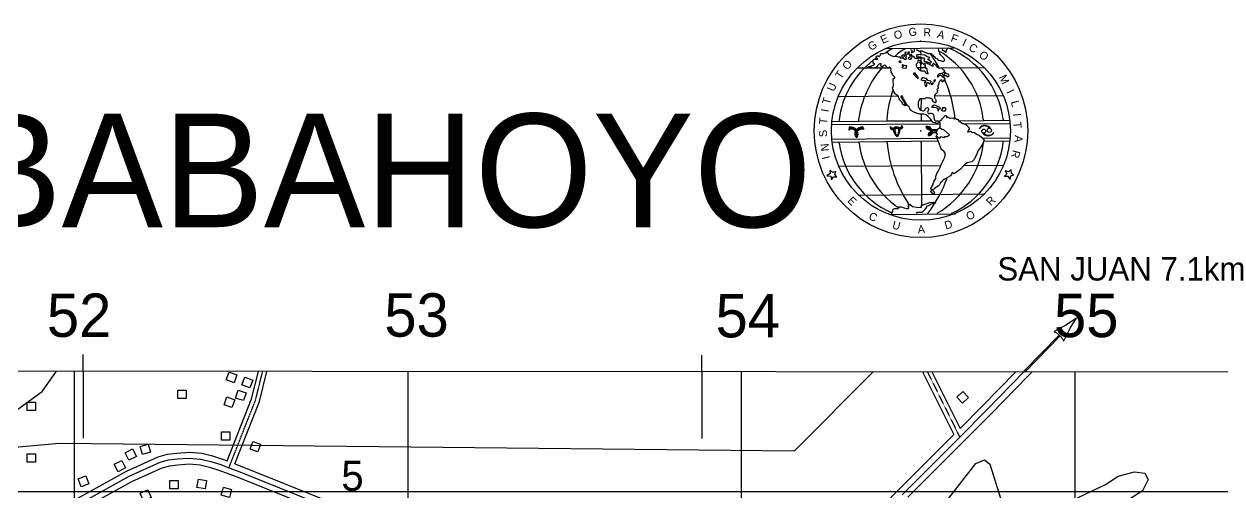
# Model space of a CAD drawing. Extents: x 638173 to 667318, y 9795622 to 9816401.
# Drawn here: x 651849 to 655440, y 9814999 to 9816401 of the extents above; entities that cross this region are included whole.
import ezdxf
from ezdxf.enums import TextEntityAlignment as Align

# ---------------------------------------------------------------- set-up
doc = ezdxf.new("R2010")
doc.units = 0
doc.header["$MEASUREMENT"] = 0
doc.linetypes.add('HIDDEN', pattern=[0.375, 0.25, -0.125])
for name, color, linetype in [('CAMINO1', 7, 'CONTINUOUS'), ('CAMINO4', 7, 'CONTINUOUS'), ('CUADRICULAUTM', 7, 'CONTINUOUS'), ('EDIFICACION', 7, 'CONTINUOUS'), ('INFORMACIONMARGI', 7, 'CONTINUOUS'), ('LINEAENERGIAELEC', 7, 'CONTINUOUS'), ('PANTANOINUNDACIO', 7, 'CONTINUOUS'), ('PARALELACAMINO', 7, 'CONTINUOUS'), ('PROYECCION', 7, 'CONTINUOUS'), ('PUNTOALTURA', 7, 'CONTINUOUS'), ('RIOINTERMITENTE', 7, 'CONTINUOUS'), ('VALORCUADRICULAR', 7, 'CONTINUOUS')]:
    doc.layers.add(name, color=color, linetype=linetype)
doc.styles.add('cotas', font='SWITZN.TTF')
doc.styles.add('poblados', font='SWZCONDN.TTF')
doc.styles.add('txt', font='TXT', dxfattribs={"height": 0.2})

# ---------------------------------------------------------------- blocks, each defined once
blk = doc.blocks.new('DESVIA')
at = {"layer": 'INFORMACIONMARGI', "color": 7, "linetype": 'Continuous'}
blk.add_lwpolyline([(202.16, 3.49), (185.9, 7.39), (147.68, 19.11), (146.85, 19.12), (146.96, 18.1), (149.36, 11.75), (149.85, 9.42), (150.15, 6.9), (150.53, 1.31), (-0.62, 1.3), (-0.61, -2.71), (150.58, -2.7), (150.4, -6.92), (149.98, -11.09), (149.1, -14.21), (146.85, -20.1), (146.86, -20.87), (147.8, -20.89), (188.55, -8.04), (203.45, -4.27), (223.03, -0.96), (223.77, -0.5), (223.03, 0.07), (202.16, 3.49)], close=True, dxfattribs=at)
blk = doc.blocks.new('CASA')
at = {"layer": 'EDIFICACION', "color": 4, "linetype": 'Continuous'}
blk.add_lwpolyline([(-12.57, -13.81), (-12.57, 11.18), (12.43, 11.18), (12.43, -13.82), (-12.57, -13.81)], close=True, dxfattribs=at)
blk = doc.blocks.new('LOGOT')
at = {"layer": 'INFORMACIONMARGI', "color": 7, "linetype": 'Continuous'}
for p, q in [((-51.8, 123.3), (49.1, 124.1)), ((-29, 112.5), (-28.3, 113.1)), ((-23.6, 117.6), (-22.9, 118.3)), ((-19.4, 117.9), (-18, 118.2)), ((-15.1, 114.1), (-14.6, 112.8)), ((-6.1, 113.8), (-6.1, 114)), ((-6.1, 114), (-6, 114)), ((-6.1, 113.7), (-6.1, 113.8)), ((-6.1, 112.8), (-6.1, 113.7)), ((-0.5, 119.1), (-0.4, 113.6)), ((-0.3, 109.5), (-0.2, 103.3)), ((-95.3, 94.4), (-45.8, 94.4)), ((-33.3, 103.2), (-32.2, 102.7)), ((-5.5, 94.6), (6.7, 94.7)), ((-0.5, 100.7), (-0.5, 90.6)), ((1.6, 100.6), (1.3, 100)), ((30.8, 94.5), (94.3, 94.8)), ((-10.4, 84.2), (-10.2, 83.9)), ((14.6, 74.3), (14.8, 73.4)), ((19.9, 75.5), (20.4, 76.1)), ((36.2, 86.6), (36.6, 87.5)), ((15.5, 69.9), (16.2, 69.2)), ((-123.8, 51.4), (-34.8, 52.2)), ((0.1, 47.9), (-0.2, 31.1)), ((16.3, 36), (16.2, 35.7)), ((16.4, 36.3), (16.3, 36)), ((16.8, 36.6), (16.4, 36.3)), ((20.8, 52.6), (123.5, 52.8)), ((0.1, 24.4), (0.1, 25)), ((0.1, 24.4), (0.1, 16.8)), ((16.2, 35.7), (16.2, 35.4)), ((16.2, 35.4), (16.4, 35.3)), ((16.4, 35.3), (16.6, 35.2)), ((16.6, 35.2), (16.9, 35.3)), ((25.3, 30.4), (25.7, 29.5)), ((32.2, 34), (32.2, 34)), ((51.3, 18.5), (51.3, 18)), ((-133.9, 9.2), (28.1, 10.5)), ((-133.5, 14.1), (-51.4, 14.7)), ((-122.7, 16.4), (-123.1, 14.2)), ((-93.7, 16.4), (-93.9, 14.4)), ((-51.4, 14.7), (15.7, 14.8)), ((-51.1, 16.6), (-51.2, 14.7)), ((0.1, 16.8), (0.1, 14.8)), ((25, 1.7), (16.1, 1.6)), ((24.2, 0.3), (16.7, 0.3)), ((16.7, 0.3), (16.9, -1.6)), ((28.4, 4.5), (28, 4.9)), ((28.4, 4.5), (28.4, 4.5)), ((28.4, 4.5), (28.4, 4.5)), ((56.6, 15), (132.9, 16)), ((66.1, 10.3), (133.8, 10.8)), ((93.4, 17.3), (93.6, 15.5)), ((123.2, 17.6), (123.5, 15.8)), ((-133.9, -12.3), (22.7, -10.9)), ((-133.1, -16.8), (24.9, -15.1)), ((-122.5, -18.6), (-122.8, -16.7)), ((-92.6, -18.4), (-92.8, -16.4)), ((-50.9, -17.7), (-51, -15.9)), ((0.3, -17.4), (0.3, -15.3)), ((0.3, -17.4), (1, -111.3)), ((16.9, -1.6), (23.6, -1.4)), ((23.6, -8.7), (23.3, -8.8)), ((92.5, -11), (133.9, -10.6)), ((94, -16.8), (94.2, -15.3)), ((94.1, -15.3), (133.6, -15.2)), ((123.4, -17.2), (123.8, -15.1)), ((-123.9, -52.8), (29.8, -51.9)), ((65.4, -51.7), (124.2, -51.8)), ((125.6, -68.1), (125.7, -68.1)), ((15.4, -88), (15.3, -89)), ((-94, -96.2), (95.8, -94.6)), ((14.9, -91.2), (15, -90.6)), ((-48, -125.2), (51.7, -124.3))]:
    blk.add_line(p, q, dxfattribs=at)
for points in [[(-29, 112.5), (-28.4, 110.4), (-25.6, 111), (-24.4, 112.2), (-26.1, 113.8), (-27.6, 112.9), (-28.3, 113.1)], [(-23.6, 117.6), (-24.1, 115.4), (-22.7, 115.4), (-22.3, 117.6), (-22.9, 118.3)], [(-19.4, 117.9), (-19.8, 116.4), (-17.7, 116.4), (-17.3, 117.9), (-18, 118.2)], [(-15.6, 121.8), (-13.5, 120.6), (-14.1, 117), (-9.8, 119.3), (-9.9, 122.2)], [(-14.6, 112.8), (-13.8, 112.5), (-13.6, 113.9), (-15.1, 114.1)], [(-6.1, 112.8), (-6.8, 112.1), (-6.5, 110.7), (-0.6, 110.6), (1.5, 109.2), (3.7, 109.2), (5.5, 107.2), (4.2, 104.3), (7.9, 103.6), (14.4, 101.5), (15.6, 102.7), (13.2, 104.9), (9.9, 107.5), (12.1, 107.4), (12.7, 109.6), (10, 110.6), (9.3, 110.9), (5.6, 113.1), (-0.9, 113.8), (-2.4, 114.5), (-3.8, 113.8), (-6, 114)], [(-6.6, 121.6), (-1.5, 118.8), (0.5, 120.2), (3.4, 118.7), (9.9, 116.3), (11.5, 115.1), (12.2, 116.5), (12.9, 116.5), (15.9, 115.8), (15.5, 114.3), (16.2, 113.6), (18.4, 113.8), (18.2, 111.6), (19.6, 111.1), (21.6, 108.8), (24.4, 108), (25.7, 105.9), (28.6, 105.5), (29.4, 105.1), (33, 103.6), (36, 105.8), (34.5, 108.7), (27.6, 115.3), (28.6, 116.7), (27.2, 118.8), (26.3, 121), (26.8, 123.2)], [(32, 123.7), (32, 120.8), (33.4, 120.8), (37.3, 117.6), (38.2, 118.5), (38, 119.8), (39.2, 121.8), (39.2, 123.2)], [(-32.2, 102.7), (-30.1, 102.4), (-29.7, 103.8), (-31.9, 104.9), (-33.3, 103.2)], [(-28.6, 98.9), (-26.4, 96.4), (-28.6, 95.2), (-27.5, 94.2), (-23.9, 93.9), (-21.8, 94.4), (-21.3, 97.3), (-23.5, 97.3), (-27.1, 98.9), (-27.8, 99), (-27.8, 98.3)], [(1.3, 100), (0.1, 101), (-1.4, 101.1), (-1.6, 102.6), (0.5, 103.4), (1.6, 100.6)], [(-10.2, 83.9), (-6, 80), (-4.9, 77.9), (-4, 78.8), (-4.2, 80.2), (-8.8, 86.5), (-11, 86.3), (-11.1, 84.8), (-10.4, 84.2)], [(14.6, 74.3), (10.3, 75.5), (8.1, 78.1), (5.2, 79), (2.2, 79.8), (-0.2, 76.4), (3.5, 75.5), (6.4, 75.5), (7.4, 74.1), (5.3, 71.7), (6.4, 68), (6.9, 66.6), (7.7, 66.4), (8.8, 67.6), (8.9, 71.9), (9.3, 72.5), (11.5, 71.9), (12.3, 71.2), (13.7, 70.5), (14.8, 73.4)], [(16.2, 69.2), (18.8, 71.5), (18.1, 72), (15.5, 69.9)], [(19.9, 75.5), (19.3, 74), (20.1, 73.5), (21.7, 75.6), (21, 76.8), (20.4, 76.1)], [(36.2, 86.6), (34.6, 84.4), (35.1, 83), (38, 82.9), (39.5, 80.8), (41, 81.1), (42.5, 82.2), (41.1, 85), (38.2, 85.4), (36.6, 87.5)], [(16.9, 35.3), (20.5, 35.5), (24, 34.2), (25, 32.9), (26.4, 32.8), (28.6, 33), (29.1, 34.5), (21.8, 37.8), (19.6, 38.3), (16.8, 36.6)], [(25.7, 29.5), (26.9, 30.2), (25.8, 31), (25.3, 30.4)], [(32.2, 34), (32.6, 32.8), (31, 31.2), (32.8, 29.7), (35.6, 29.6), (36.7, 30.7), (37.9, 32.9), (35.9, 34.3), (32.2, 34.4), (32.2, 34)], [(44.4, 18.8), (48.4, 19.2), (50.6, 17.7), (52.1, 18.2), (53.5, 17.3), (55, 17.6), (57, 14.8), (62.1, 11.1), (63.6, 11), (68, 8.9), (72, 4.8), (72.5, 2.6), (70, -1.6), (71.4, -1.8), (74.4, -0.8), (76.6, -2), (77.3, -2.1), (80.2, -2.4), (84.2, -5.5), (87.2, -6.5), (94, -12.3), (94.2, -15.1)], [(42.9, -6.2), (34.5, 1.6), (31.5, 1.7), (28.4, 4.5)], [(23.6, -8.7), (24.3, -8.4), (27, -10.7), (28.5, -10.9), (30.2, -8.4), (32.3, -9.7), (34.6, -9.9), (35.6, -8.5), (39.4, -8.7), (42.9, -6.2)], [(94.2, -15.1), (93.2, -18.4), (88.8, -25.4), (85.6, -29.6), (83.5, -36.2), (79.4, -43.3), (76.4, -46.5), (69.1, -47.9), (65.5, -51), (64.1, -52.1)], [(64.1, -52.1), (59.5, -57.5), (55.3, -60.4), (49.6, -64.3), (46.8, -62.7), (45.7, -64.8), (44.2, -67.7), (36.3, -72), (33.4, -73.3), (32.3, -75.5), (29.4, -78), (27.9, -81), (25.9, -82.9), (20.8, -85.7), (19.6, -87.8), (18.2, -87.6), (17.5, -87.9), (15.3, -89)], [(-136.8, -59.4), (-136.1, -64.2), (-140.9, -67.5), (-135.2, -68), (-133.9, -73.4), (-131.2, -69.1), (-125.9, -69), (-129.2, -65.5), (-127.8, -61), (-132.3, -62.4), (-136.8, -59.4)], [(135.3, -58.2), (131.5, -61.6), (126.4, -59.8), (128.5, -64.7), (125.2, -68.2), (130.2, -68.2), (133.8, -72.9), (134.7, -67.6), (139.3, -66.2), (135.6, -64.1), (135.3, -58.2)], [(-18.8, -116.3), (-18.1, -116), (-19, -113.2), (-17.8, -112.3), (-19.4, -110.2), (-16.6, -109.7), (-12.6, -113.3), (-6, -114.6), (0.6, -114.7), (0.4, -112.5), (2.6, -111.1), (13.5, -107.5), (18.6, -107), (21.5, -107.7)], [(21.5, -107.7), (22.1, -108), (14.8, -110.1), (13.4, -111.2), (12, -112.2), (8.4, -112.8), (8.4, -114.2), (5.3, -118.6), (1.3, -122.5), (-5.3, -122.3), (-7, -123.7)], [(14.9, -91.2), (17.8, -94.1), (19.3, -94.5), (20.7, -93.6), (18.7, -90), (15, -90.6)], [(-43.1, -125.2), (-43.9, -123.1), (-42, -120.5), (-41.6, -117.6), (-39.4, -116.5), (-34.2, -116.3), (-32.7, -113.9), (-29.8, -114), (-22.4, -116.5), (-18.8, -116.3)]]:
    blk.add_lwpolyline(points, dxfattribs=at)
for centre, radius in [((0, 0), 160), ((0, 0), 134.1), ((94.1, -0.5), 2.93), ((102.4, 0.8), 3.15)]:
    blk.add_circle(centre, radius, dxfattribs=at)
for centre, radius, start, end in [((-83.5, 128.5), 25.3, 302.4697, 311.8782), ((-16.1, 69.8), 59.5, 116.7581, 127.094), ((14.8, 53.9), 78.9, 118.7436, 133.1148), ((-111.3, 21.5), 156.5, 27.8104, 36.9415), ((-44, 0.9), 138.4, 6.7893, 59.3752), ((-10.7, -0.7), 135.1, 7.7853, 67.1954), ((9.1, 0.2), 132.8, 127.4567, 172.9746), ((62.2, -6.6), 157.6, 139.243, 171.6264), ((19.5, 76.7), 15.5, 11.4283, 36.4277), ((-148.2, -3.5), 200.6, 6.2981, 23.7142), ((122, 4.6), 173.5, 160.7796, 176.0448), ((-93.5, -0.2), 14.7, 156.2409, 174.6208), ((-103.9, -5.2), 7.63, 37.804, 123.976), ((-105.2, -6.9), 10.4, 43.9258, 104.4832), ((-106.2, -7.9), 12.6, 44.9289, 95.2143), ((-106.4, -7.2), 12.9, 41.7348, 92.6678), ((-86.6, -7.9), 13.8, 94.1524, 137.4632), ((-110.3, -0.5), 13.7, 358.246, 5.6377), ((-87.3, -6.5), 11.5, 87.6345, 139.9472), ((-87.3, -9.7), 13.3, 85.1362, 130.962), ((-88.7, -7), 9.2, 72.0329, 136.3519), ((-89.9, 2.5), 4.11, 350.0246, 54.8351), ((-40.7, 5.7), 5.46, 172.2335, 204.4516), ((-41.5, 9.6), 5.57, 213.7374, 281.7015), ((-42.6, 5.7), 3.86, 215.5203, 275.344), ((-41.2, 8.5), 5.63, 223.1166, 273.9427), ((-42.2, 0.8), 1.08, 28.8817, 91.1492), ((-24.2, 3.7), 17.2, 188.136, 210.7734), ((-36.4, 0.2), 5.58, 55.0498, 135.8977), ((-33.6, 1), 6.74, 170.8287, 215.3957), ((-36.1, -0.4), 5.15, 45.2049, 138.3187), ((-34.1, 0.6), 5.26, 159.9426, 207.6157), ((-36.1, -0.6), 4.14, 53.8372, 134.8941), ((-40.6, 0.1), 7.39, 342.2424, 21.4528), ((-32.2, 8.1), 3.41, 254.1588, 335.154), ((-54, 3.6), 22.7, 337.037, 351.2958), ((-39.2, 0.9), 6.95, 336.0375, 15.0693), ((-31.7, 7.3), 3.37, 270.1612, 345.6848), ((-34.2, 1.7), 3.04, 330.4632, 23.151), ((-36.8, 15.1), 13.4, 293.8562, 297.4181), ((-30.2, 6.5), 3.33, 262.4599, 336.6808), ((-30.1, 6.7), 1, 354.7472, 52.0059), ((-29.7, 4.9), 2.59, 5.8938, 86.2868), ((9.5, 3.8), 2.58, 75.3731, 141.7558), ((9.2, 5.1), 1.72, 170.0555, 234.351), ((22.8, 23.8), 24.8, 233.9224, 251.6756), ((17.6, 11.6), 11.2, 215.1712, 259.3422), ((9.6, -0.4), 6.08, 14.8578, 98.1554), ((8.8, -1.3), 6.6, 27.0358, 84.4298), ((15.6, 8.8), 7.18, 209.5354, 261.9328), ((9.9, -0.2), 6.51, 16.0694, 87.3184), ((13.7, -0.9), 1.67, 342.0196, 40.6003), ((11.2, -0.9), 4.93, 354.2154, 12.9344), ((19.3, 71.1), 70.2, 267.9607, 273.6761), ((96.1, -1.9), 9.98, 27.9776, 149.7231), ((95.4, -2), 9.4, 38.8222, 147.2665), ((-91.4, -4.6), 7.73, 147.5041, 219.5542), ((-91.3, -4.7), 7.26, 146.8616, 219.7852), ((-92.8, -4.8), 5.29, 140.2031, 220.3027), ((-93.6, -5.1), 4.03, 138.2663, 219.1007), ((-96.6, -8.6), 1.19, 234.491, 312.4071), ((-99.1, -4.9), 3.59, 312.1039, 45.2615), ((-100.3, -4.6), 5.15, 316.7844, 37.3615), ((-101.9, -4.5), 7.19, 319.6665, 29.933), ((-102.3, -4.7), 8.05, 323.6919, 30.3443), ((-103, -4.7), 8.57, 27.497, 27.8219), ((147.7, 0.7), 199.4, 185.2986, 213.4537), ((-34.4, -3.4), 4.93, 195.1696, 262.8136), ((-43.9, -6.2), 6.65, 6.7947, 40.1537), ((-65, -13.1), 28, 13.8455, 20.6148), ((-35.1, -4.6), 2.32, 200.1399, 256.8512), ((-35.7, -6), 1.68, 213.04, 347.1015), ((-36.4, -4.8), 2.18, 291.6511, 348.5054), ((-37.4, -4.6), 4.39, 302.577, 351.6099), ((-29, -4.9), 5.34, 149.0597, 183.3935), ((-29.4, -5.2), 4.41, 146.2882, 185.6393), ((17.1, -5.7), 6.16, 166.836, 190.439), ((12.2, -4.7), 2.4, 241.2482, 283.4205), ((18, -9.8), 8.85, 107.272, 140.9164), ((15.9, -6.4), 4.35, 86.5628, 178.649), ((16, -6.8), 4.12, 96.4772, 167.4261), ((12.1, -2.4), 3.51, 268.9052, 354.9981), ((11.4, -0.6), 5.88, 275.7177, 336.8729), ((12, -1.9), 5.18, 278.2071, 341.3229), ((22, -30.3), 27.2, 88.0856, 100.7264), ((23.6, -49.6), 47.4, 90.8196, 97.5851), ((-48.1, -0.2), 143, 300.331, 353.3395), ((-10.7, -1), 135, 294.7876, 353.1065), ((100.6, 3), 10.3, 212.0163, 326.7298), ((101.5, 3.1), 9.65, 222.6638, 323.4312), ((11.4, 0.7), 135.3, 188.1748, 246.003), ((46.3, -0.3), 140.1, 187.4202, 235.3535), ((-145, -4.3), 195.9, 322.4139, 340.1425)]:
    blk.add_arc(centre, radius, start, end, dxfattribs=at)
for points, knots in [([(-42.9, 65), (-42.2, 65.6), (-41.4, 66.2), (-41.2, 67.2), (-40.9, 69.6), (-41.6, 72), (-41.7, 74.5), (-41.7, 75.7), (-41.8, 76.9), (-41.6, 78.1), (-41.5, 78.9), (-39.8, 78.1), (-39.3, 78.8), (-39.1, 79), (-39, 79.3), (-39.1, 79.5), (-39.8, 81), (-41.5, 82.2), (-42.4, 83.8), (-43.4, 85.6), (-44.5, 87.6), (-45.1, 89.6), (-45.4, 90.5), (-44.4, 91.6), (-44.7, 92.5), (-45, 93.4), (-45.4, 94), (-46.1, 94.7), (-46.5, 95.1), (-46.9, 95.4), (-47.3, 95.5), (-48, 95.8), (-48.6, 94.1), (-49.2, 94.1), (-51.1, 94.1), (-53.1, 99.4), (-55.1, 98.1), (-55.6, 97.8), (-56, 97.4), (-56.5, 97.1), (-57.2, 96.6), (-58, 96.1), (-58.7, 95.7), (-59.3, 95.3), (-59.7, 96.8), (-60.1, 97.5), (-60.5, 98.4), (-58.9, 99.7), (-59.6, 100.2), (-60.5, 101), (-62.3, 100.1), (-63.3, 99.3), (-63.6, 99.2), (-63.8, 99), (-64.1, 98.7), (-65, 97.7), (-65, 96.1), (-66.4, 95.2), (-68.6, 93.8), (-70.9, 94), (-73.1, 94.1), (-75.1, 94.1), (-77.1, 94.5), (-79, 95.3), (-79.5, 95.5), (-78.5, 96.3), (-78, 96.5), (-76.8, 97), (-75.5, 96.4), (-74.3, 97), (-72.4, 97.9), (-70.5, 98.9), (-69.2, 99.8), (-68.5, 100.3), (-71.8, 100.7), (-71.8, 101.3), (-71.7, 101.9), (-71.4, 103.2), (-71.4, 104.1), (-71.4, 104.8), (-71.6, 105.6), (-71.4, 106.3), (-71.2, 106.9), (-70.6, 107.1), (-70.1, 107.4), (-68.6, 108.2), (-66.6, 106), (-65, 107.1), (-64.8, 107.3), (-64.5, 107.6), (-64.6, 107.8), (-64.8, 108.2), (-65.6, 108.5), (-65.9, 109), (-66.1, 109.2), (-66.3, 109.5), (-66.5, 109.7), (-66.8, 110.1), (-67.6, 110.5), (-67.6, 110.9), (-67.5, 111.6), (-65.9, 112), (-65, 112.4), (-64, 112.9), (-62.8, 110.8), (-62, 111.6), (-61.2, 112.3), (-60.8, 113.1), (-60.7, 114), (-60.6, 114.3), (-60.6, 114.5), (-60.6, 114.8)], [0, 0, 0, 0, 0.023284, 0.023284, 0.023284, 0.085904, 0.085904, 0.085904, 0.117172, 0.117172, 0.117172, 0.137252, 0.137252, 0.137252, 0.144164, 0.144164, 0.144164, 0.190266, 0.190266, 0.190266, 0.244697, 0.244697, 0.244697, 0.270327, 0.270327, 0.270327, 0.291814, 0.291814, 0.291814, 0.304888, 0.304888, 0.304888, 0.324818, 0.324818, 0.324818, 0.385231, 0.385231, 0.385231, 0.400198, 0.400198, 0.400198, 0.422318, 0.422318, 0.422318, 0.442435, 0.442435, 0.442435, 0.465851, 0.465851, 0.465851, 0.498531, 0.498531, 0.498531, 0.506654, 0.506654, 0.506654, 0.542674, 0.542674, 0.542674, 0.600565, 0.600565, 0.600565, 0.652093, 0.652093, 0.652093, 0.665551, 0.665551, 0.665551, 0.696878, 0.696878, 0.696878, 0.747187, 0.747187, 0.747187, 0.772192, 0.772192, 0.772192, 0.79672, 0.79672, 0.79672, 0.815335, 0.815335, 0.815335, 0.829496, 0.829496, 0.829496, 0.87344, 0.87344, 0.87344, 0.880294, 0.880294, 0.880294, 0.895427, 0.895427, 0.895427, 0.903061, 0.903061, 0.903061, 0.916888, 0.916888, 0.916888, 0.943086, 0.943086, 0.943086, 0.969757, 0.969757, 0.969757, 0.993475, 0.993475, 0.993475, 1, 1, 1, 1]), ([(-60.6, 114.8), (-60.8, 114.8), (-61.1, 115.5), (-60.8, 115.5), (-59.2, 116), (-57.2, 115.7), (-55.5, 116), (-54.1, 116.3), (-52.5, 117.6), (-51.1, 117.5), (-49.6, 117.3), (-49, 115), (-47.5, 114.2), (-45.1, 112.9), (-42.7, 111.7), (-40.2, 111.2), (-39.4, 111.1), (-38.6, 112.1), (-37.8, 112), (-36.6, 111.9), (-35.3, 111), (-34.1, 110.7), (-33.2, 110.6), (-32.2, 111.2), (-31.3, 111), (-30.6, 110.9), (-31.9, 109.1), (-31.2, 108.9), (-30.2, 108.5), (-28.6, 109.6), (-27.6, 109.3), (-26.4, 108.9), (-25.3, 107.4), (-24.2, 107.1), (-23.5, 106.9), (-22.6, 106.9), (-22, 107.5), (-21.6, 107.8), (-21.8, 108.6), (-21.9, 109), (-22, 109.3), (-22.9, 109.7), (-22.9, 110.1), (-23, 110.5), (-21.8, 110.9), (-21.7, 111.4), (-21.6, 111.9), (-22.7, 112.9), (-22.2, 113.6), (-21.2, 114.9), (-19, 115.9), (-17.9, 115.1), (-17.5, 114.9), (-17.1, 114.4), (-16.9, 113.9), (-16.8, 113.7), (-17, 113.4), (-17, 113.2), (-17, 112.5), (-16.2, 111.7), (-16.2, 111.1), (-16.1, 110), (-20.3, 109.4), (-19.4, 108.6), (-18.4, 107.8), (-16.9, 106.7), (-15.9, 106.7), (-15.6, 106.7), (-15.4, 107), (-15.2, 107.3), (-14.4, 108.4), (-13.8, 109.6), (-13.3, 110.8)], [0, 0, 0, 0, 0.010422, 0.010422, 0.010422, 0.082459, 0.082459, 0.082459, 0.145076, 0.145076, 0.145076, 0.210492, 0.210492, 0.210492, 0.317363, 0.317363, 0.317363, 0.351491, 0.351491, 0.351491, 0.40425, 0.40425, 0.40425, 0.442808, 0.442808, 0.442808, 0.472122, 0.472122, 0.472122, 0.522149, 0.522149, 0.522149, 0.576773, 0.576773, 0.576773, 0.606239, 0.606239, 0.606239, 0.626428, 0.626428, 0.626428, 0.647256, 0.647256, 0.647256, 0.671238, 0.671238, 0.671238, 0.7017, 0.7017, 0.7017, 0.763817, 0.763817, 0.763817, 0.784658, 0.784658, 0.784658, 0.794751, 0.794751, 0.794751, 0.8251, 0.8251, 0.8251, 0.88026, 0.88026, 0.88026, 0.934159, 0.934159, 0.934159, 0.946598, 0.946598, 0.946598, 1, 1, 1, 1]), ([(-13.3, 110.8), (-13.3, 111.2), (-13.2, 111.7), (-12.9, 112), (-11.9, 113.5), (-10.4, 109.2), (-8.7, 109), (-7, 108.9), (-5.3, 108.8), (-3.6, 108.8), (-2.8, 108.9), (-2.1, 109.3), (-1.4, 109.2), (-0.2, 109), (0.5, 106.4), (-0.5, 105.6), (-0.9, 105.2), (-1.4, 105), (-1.9, 104.9), (-2.9, 104.6), (-3.9, 106.7), (-4.8, 105.7), (-5, 105.5), (-4.9, 105.3), (-4.9, 105), (-4.9, 104.3), (-4.5, 103.6), (-4.5, 102.8), (-4.5, 101.2), (-7.5, 100), (-7.3, 98.6), (-7.2, 97.2), (-6.5, 95.6), (-5.4, 94.3), (-4.1, 92.7), (-2.9, 91.8), (-1.2, 90.8), (-0.3, 90.2), (0.7, 89.8), (1.8, 89.6), (2.5, 89.5), (3.3, 90.1), (4, 90), (4.5, 90), (5.1, 89.8), (5.5, 89.4), (5.8, 89.2), (5.9, 89), (6, 88.7), (6.4, 88.1), (6.6, 87.3), (7.1, 86.7), (7.5, 86), (8.7, 85.5), (9.2, 86)], [0, 0, 0, 0, 0.025049, 0.025049, 0.025049, 0.12338, 0.12338, 0.12338, 0.219863, 0.219863, 0.219863, 0.261726, 0.261726, 0.261726, 0.331455, 0.331455, 0.331455, 0.36214, 0.36214, 0.36214, 0.418284, 0.418284, 0.418284, 0.431489, 0.431489, 0.431489, 0.47412, 0.47412, 0.47412, 0.571526, 0.571526, 0.571526, 0.6606, 0.6606, 0.6606, 0.763263, 0.763263, 0.763263, 0.823993, 0.823993, 0.823993, 0.866665, 0.866665, 0.866665, 0.898116, 0.898116, 0.898116, 0.914112, 0.914112, 0.914112, 0.958154, 0.958154, 0.958154, 1, 1, 1, 1]), ([(9.2, 86), (9.7, 85.7), (10.1, 85.5), (10.6, 85.3), (12, 84.6), (9.2, 88.1), (9.1, 89.6), (9, 90.6), (9.8, 91.8), (9.4, 92.7), (9.2, 93.2), (8.3, 92.9), (8, 93.3), (7.3, 94.2), (6.8, 95.2), (6.5, 96.1), (6.4, 96.8), (7.5, 97.6), (7.3, 98.2), (7.1, 99.1), (5, 98), (4.6, 98.5), (4.2, 99), (3.8, 101.1), (4.7, 101.5), (5.8, 102), (7.2, 102.2), (8.3, 101.7), (10.6, 100.7), (12.8, 99.6), (15.1, 98.4), (16.1, 97.9), (17.1, 97.1), (18, 96.7), (19.2, 96.1), (17.2, 100.3), (18.3, 101), (18.5, 101.1), (18.8, 101.3), (19, 101.2), (19.9, 100.5), (20.7, 99.4), (21.7, 98.7), (21.9, 98.5), (22.2, 98.4), (22.4, 98.2), (22.8, 97.8), (23.1, 97.3), (23.4, 96.8)], [0, 0, 0, 0, 0.033694, 0.033694, 0.033694, 0.130406, 0.130406, 0.130406, 0.195359, 0.195359, 0.195359, 0.226934, 0.226934, 0.226934, 0.29358, 0.29358, 0.29358, 0.340156, 0.340156, 0.340156, 0.397665, 0.397665, 0.397665, 0.459709, 0.459709, 0.459709, 0.534814, 0.534814, 0.534814, 0.692873, 0.692873, 0.692873, 0.763831, 0.763831, 0.763831, 0.854503, 0.854503, 0.854503, 0.870057, 0.870057, 0.870057, 0.945899, 0.945899, 0.945899, 0.963393, 0.963393, 0.963393, 1, 1, 1, 1]), ([(22.4, 98.2), (22.9, 97.1), (23.4, 96.1), (24.5, 95.2), (25.7, 94.3), (27, 94.1), (28.2, 93.9), (29.2, 93.8), (30.2, 94.8), (31.1, 94.4), (31.4, 94.3), (31.6, 94), (31.8, 93.8), (32.3, 93.1), (32.2, 92.3), (32.6, 91.7), (33, 91), (34.4, 91.2), (34.8, 90.6), (35.3, 89.9), (35.3, 88.4), (34.5, 87.8), (33.5, 86.8), (32.2, 86.2), (30.9, 85.7), (29.8, 85.3), (28.4, 85.7), (27.3, 85.2), (25.7, 84.5), (24.1, 82), (24.9, 81), (25, 80.8), (25.5, 80.7), (25.7, 80.8), (26.4, 81), (26.9, 82.3), (27.6, 82.7), (28.1, 83), (28.7, 83.4), (29.1, 83.2), (30.5, 82.7), (31.7, 80.7), (33.1, 79.8), (33.9, 79.3), (35.6, 79.4), (35.8, 78.5), (36, 77.8), (35.5, 77), (35.3, 76.3), (35.2, 76.1), (35.1, 75.8), (35, 75.6), (34.5, 74.5), (33.4, 73.8), (32.4, 73.4), (32.2, 73.3), (31.9, 73.4), (31.7, 73.5), (31.1, 74), (32.1, 75.1), (31.5, 75.7), (31.3, 75.9), (31, 76.2), (30.7, 76.1), (29.7, 75.8), (28.5, 74.8), (27.8, 73.6)], [0, 0, 0, 0, 0.062348, 0.062348, 0.062348, 0.128971, 0.128971, 0.128971, 0.179015, 0.179015, 0.179015, 0.19479, 0.19479, 0.19479, 0.232474, 0.232474, 0.232474, 0.273571, 0.273571, 0.273571, 0.321212, 0.321212, 0.321212, 0.392285, 0.392285, 0.392285, 0.454263, 0.454263, 0.454263, 0.5364, 0.5364, 0.5364, 0.549975, 0.549975, 0.549975, 0.597277, 0.597277, 0.597277, 0.623132, 0.623132, 0.623132, 0.711943, 0.711943, 0.711943, 0.763015, 0.763015, 0.763015, 0.80075, 0.80075, 0.80075, 0.81459, 0.81459, 0.81459, 0.871777, 0.871777, 0.871777, 0.884401, 0.884401, 0.884401, 0.920541, 0.920541, 0.920541, 0.935522, 0.935522, 0.935522, 1, 1, 1, 1]), ([(27.8, 73.6), (27.3, 73.2), (27, 72.7), (26.7, 72.1), (26.4, 71.5), (27, 70.6), (26.8, 70), (26.7, 69.5), (25.7, 69.2), (25.6, 68.6), (25.1, 67.4), (25.9, 65.5), (25.6, 64.3), (25.4, 63.4), (23.8, 62.6), (23.7, 61.8), (23.6, 61.2), (25.3, 60.8), (25.2, 60.2), (25, 59), (24.3, 57.1), (23.2, 55.8), (22.8, 55.3), (22.1, 55.3), (21.7, 54.7), (20.7, 53.3), (19.9, 51.9), (20.1, 50.5), (20.2, 49), (21.8, 47.8), (22.1, 46.2), (22.2, 45.5), (22.3, 44.7), (22.3, 44), (22.3, 43.5), (22.4, 43), (22.1, 42.6), (21.8, 42.1), (21.2, 41.8), (20.7, 41.9), (19.7, 42.1), (18.7, 43), (17.8, 44), (16.9, 45), (17.6, 46.7), (16.7, 47.6), (16.2, 48), (15.8, 48.3), (15.2, 48.4), (15, 48.4), (14.7, 48.4), (14.5, 48.5), (12.8, 48.7), (11.1, 49.1), (9.4, 49.3), (7.7, 49.5), (6, 47.9), (4.3, 47.8), (3.4, 47.7), (2.3, 48.1), (1.4, 48), (0.1, 47.9), (-1.2, 47.7), (-2.2, 46.7), (-3.1, 45.7), (-3.4, 44.7), (-3.7, 43.6)], [0, 0, 0, 0, 0.027959, 0.027959, 0.027959, 0.059115, 0.059115, 0.059115, 0.08723, 0.08723, 0.08723, 0.151833, 0.151833, 0.151833, 0.198929, 0.198929, 0.198929, 0.23198, 0.23198, 0.23198, 0.304578, 0.304578, 0.304578, 0.331707, 0.331707, 0.331707, 0.399336, 0.399336, 0.399336, 0.469972, 0.469972, 0.469972, 0.502998, 0.502998, 0.502998, 0.524117, 0.524117, 0.524117, 0.54748, 0.54748, 0.54748, 0.600266, 0.600266, 0.600266, 0.657499, 0.657499, 0.657499, 0.682146, 0.682146, 0.682146, 0.69306, 0.69306, 0.69306, 0.769351, 0.769351, 0.769351, 0.848682, 0.848682, 0.848682, 0.892919, 0.892919, 0.892919, 0.950141, 0.950141, 0.950141, 1, 1, 1, 1]), ([(-17.6, 36.2), (-19.5, 37.4), (-21.1, 38.7), (-22.1, 40.5), (-23.1, 42.5), (-24.2, 44.4), (-25.2, 46.4), (-26.2, 48.2), (-27, 50), (-28, 51.8), (-28.2, 52.2), (-29.1, 52.5), (-29.4, 52.2), (-29.9, 51.7), (-30.2, 50.6), (-29.9, 50), (-29.6, 49.5), (-29.1, 49.1), (-28.7, 48.5), (-26.5, 45.3), (-23.9, 40.6), (-23.4, 37.9), (-23.2, 37), (-26.3, 38.4), (-27, 39.6), (-27.5, 40.5), (-27.6, 41.7), (-28.2, 42.5), (-29.3, 43.9), (-30.9, 44.9), (-31.9, 46.4), (-33.3, 48.2), (-33.3, 50.9), (-34.6, 52.8), (-35.5, 54.1), (-37.9, 54.1), (-38.8, 55.5), (-40.6, 58.5), (-42, 61.7), (-42.9, 65)], [0, 0, 0, 0, 0.086305, 0.086305, 0.086305, 0.180366, 0.180366, 0.180366, 0.265283, 0.265283, 0.265283, 0.28637, 0.28637, 0.28637, 0.316833, 0.316833, 0.316833, 0.34318, 0.34318, 0.34318, 0.510808, 0.510808, 0.510808, 0.5666, 0.5666, 0.5666, 0.611263, 0.611263, 0.611263, 0.686949, 0.686949, 0.686949, 0.783862, 0.783862, 0.783862, 0.854908, 0.854908, 0.854908, 1, 1, 1, 1]), ([(22, 12.1), (21, 11.5), (19.4, 11.8), (18.4, 12.6), (15.7, 14.7), (14.6, 18.3), (11.9, 20.5), (9.6, 22.3), (7.4, 24.7), (4.5, 25.1), (3.3, 25.3), (2, 25), (0.7, 25.1), (-1, 25.1), (-2.7, 25), (-4.4, 25.5), (-6.6, 26.1), (-8.5, 27.2), (-10.5, 28.1), (-12, 28.8), (-13.5, 29.3), (-14.9, 30.4), (-16.7, 31.8), (-17, 34.1), (-17.6, 36.2)], [0, 0, 0, 0, 0.073138, 0.073138, 0.073138, 0.280155, 0.280155, 0.280155, 0.455554, 0.455554, 0.455554, 0.532143, 0.532143, 0.532143, 0.636875, 0.636875, 0.636875, 0.769876, 0.769876, 0.769876, 0.869464, 0.869464, 0.869464, 1, 1, 1, 1]), ([(-3.7, 43.6), (-4.3, 41.7), (-4.3, 39.7), (-4.2, 37.7), (-4.1, 36.2), (-3.7, 34.7), (-2.9, 33.2), (-2.2, 32.1), (-1.2, 31.4), (0, 30.8), (1.5, 29.9), (3.5, 29.5), (5.1, 30.3), (5.6, 30.5), (6, 30.9), (6.2, 31.4), (6.5, 31.8), (6, 32.4), (6.3, 32.8), (7, 33.6), (7.9, 34), (8.9, 34.4), (9.3, 34.6), (9.9, 34.9), (10.3, 34.5), (10.8, 34.2), (11.1, 33.7), (11.2, 33.1), (11.5, 31.4), (9.7, 29.7), (10, 28), (10.1, 27.3), (10.3, 26.6), (11, 26), (11.9, 25.3), (12.9, 26.5), (13.9, 26.4), (15.4, 26.2), (16.8, 26.3), (18.2, 25.1), (18.7, 24.7), (18.8, 24.2), (18.9, 23.6), (18.9, 23.4), (18.9, 23.2), (18.9, 22.9), (19.2, 20.7), (19.4, 18.5), (20.3, 16.3), (20.5, 15.7), (20.9, 15.4), (21.5, 15.1), (22.2, 14.8), (22.9, 14.8), (23.7, 14.8), (25.6, 14.7), (27.7, 14.2), (29.5, 15.6), (31.3, 17), (32.2, 18.5), (33.6, 19.9), (34.6, 20.9), (35.7, 22), (36.7, 23), (37.1, 23.4), (37.7, 22.6), (38.1, 22.2), (38.7, 21.6), (37.8, 20.3), (38.5, 19.9), (39.1, 19.5), (40, 21), (40.7, 20.7), (41.2, 20.4), (41.6, 19.9), (42.1, 19.6), (42.9, 19.3), (43.6, 19), (44.4, 18.8)], [0, 0, 0, 0, 0.071587, 0.071587, 0.071587, 0.127299, 0.127299, 0.127299, 0.172111, 0.172111, 0.172111, 0.234091, 0.234091, 0.234091, 0.253341, 0.253341, 0.253341, 0.270257, 0.270257, 0.270257, 0.306791, 0.306791, 0.306791, 0.32437, 0.32437, 0.32437, 0.344114, 0.344114, 0.344114, 0.407557, 0.407557, 0.407557, 0.434054, 0.434054, 0.434054, 0.469233, 0.469233, 0.469233, 0.523315, 0.523315, 0.523315, 0.543006, 0.543006, 0.543006, 0.551654, 0.551654, 0.551654, 0.633172, 0.633172, 0.633172, 0.652945, 0.652945, 0.652945, 0.679622, 0.679622, 0.679622, 0.750243, 0.750243, 0.750243, 0.821834, 0.821834, 0.821834, 0.874241, 0.874241, 0.874241, 0.894381, 0.894381, 0.894381, 0.921653, 0.921653, 0.921653, 0.949679, 0.949679, 0.949679, 0.971176, 0.971176, 0.971176, 1, 1, 1, 1]), ([(15.4, -88), (15, -87.5), (14.9, -86.8), (15, -86.3), (15.5, -84.2), (17.5, -82.4), (18.1, -80.4), (18.4, -79.5), (18.3, -78.4), (18.6, -77.6), (18.8, -77.1), (19.5, -76.8), (19.7, -76.4), (20.1, -75.7), (19.7, -74.8), (20, -74.1), (20.5, -73.2), (22, -72.7), (22.3, -71.7), (22.8, -70.2), (22, -68.4), (22.6, -66.9), (24.1, -62.9), (27.5, -59.3), (28.9, -55.2), (29.2, -54.1), (29.2, -52.9), (29.6, -51.8), (30.8, -48.8), (32.8, -46.4), (34.1, -43.3), (35.3, -40.7), (36.3, -37.9), (36.4, -35.2), (36.5, -34.2), (36, -33.2), (35.4, -32.2), (34, -29.9), (31, -29.2), (30.1, -26.8), (29.6, -25.4), (29.1, -24), (28.6, -22.6), (28.5, -22.3), (28.4, -22), (28.3, -21.8), (27, -18.4), (25.5, -15.1), (24.1, -11.7), (23.6, -10.4), (23.3, -9.1), (23, -7.8), (22.7, -6.5), (24.9, -5.4), (24.9, -4.4), (24.9, -3.8), (22.5, -4.2), (22.8, -3.5), (22.9, -3), (23.2, -2.5), (23.4, -2), (23.8, -1), (24.1, 0.1), (24.5, 1), (25.2, 2.9), (27.9, 3.5), (28.5, 5.4), (28.8, 6.4), (28.8, 7.4), (28.8, 8.3), (28.9, 9.6), (29, 10.8), (28.6, 12), (28.4, 12.8), (27, 12.9), (26.4, 12.9), (25.8, 12.8), (25.5, 10.7), (24.9, 10.7), (24.1, 10.8), (22.6, 11.1), (22, 12.1)], [0, 0, 0, 0, 0.014939, 0.014939, 0.014939, 0.070029, 0.070029, 0.070029, 0.093664, 0.093664, 0.093664, 0.107134, 0.107134, 0.107134, 0.125641, 0.125641, 0.125641, 0.153551, 0.153551, 0.153551, 0.192888, 0.192888, 0.192888, 0.303013, 0.303013, 0.303013, 0.332007, 0.332007, 0.332007, 0.410965, 0.410965, 0.410965, 0.481165, 0.481165, 0.481165, 0.507559, 0.507559, 0.507559, 0.569262, 0.569262, 0.569262, 0.607103, 0.607103, 0.607103, 0.61388, 0.61388, 0.61388, 0.704237, 0.704237, 0.704237, 0.737673, 0.737673, 0.737673, 0.769654, 0.769654, 0.769654, 0.78892, 0.78892, 0.78892, 0.802332, 0.802332, 0.802332, 0.828888, 0.828888, 0.828888, 0.87807, 0.87807, 0.87807, 0.90221, 0.90221, 0.90221, 0.932514, 0.932514, 0.932514, 0.952004, 0.952004, 0.952004, 0.973956, 0.973956, 0.973956, 1, 1, 1, 1])]:
    blk.add_open_spline(points, degree=3, knots=knots, dxfattribs=at)
for p in [(-0.8, 134.1), (0, 0), (28.4, 4.5), (28.4, 4.5), (125.7, -68.1)]:
    blk.add_point(p, dxfattribs=at)
at = {"layer": 'INFORMACIONMARGI', "color": 7, "linetype": 'Continuous', "style": 'txt'}
for s, rotation, p in [('E', 25, (-55, 137.6)), ('O', 10, (-34.4, 144.1)), ('G', 5, (-12.3, 148.2)), ('A', 345, (30.2, 144.1)), ('F', 340, (50.3, 138.2)), ('G', 30.2769, (-72.9, 127.8)), ('I', 335, (65.5, 132.6)), ('C', 330, (78.4, 123.9)), ('O', 325, (94.4, 112.5)), ('T', 55.2769, (-121.9, 83.9)), ('O', 45.2769, (-110.6, 98.8)), ('U', 65.2769, (-133.5, 65.5)), ('M', 295.2769, (124.7, 77)), ('I', 295.2769, (134.1, 59)), ('T', 75.2769, (-141.3, 44.8)), ('L', 285.2769, (141.5, 40.7)), ('T', 85.2769, (-146.4, 14.8)), ('I', 80.2769, (-144, 30.6)), ('I', 275.2769, (144, 24)), ('S', 95.2769, (-146.8, -4.1)), ('T', 275.2769, (144.6, 8.8)), ('A', 265.2769, (146.3, -12.1)), ('N', 95.2769, (-144.2, -24.9)), ('R', 255.2769, (142.1, -35.1)), ('I', 105.2769, (-142.6, -40.2)), ('E', 315.2769, (-103.1, -105.2)), ('R', 45.2769, (104.5, -104.8)), ('C', 335.2769, (-71.7, -128.9)), ('O', 25.2769, (74.2, -126.5)), ('U', 345.2769, (-36.8, -141.9)), ('A', 5.2769, (0.4, -147.3)), ('D', 15.2769, (41.2, -140.6))]:
    blk.add_text(s, height=12, rotation=rotation, dxfattribs=at).set_placement(p, align=Align.MIDDLE)
blk.add_text('R', height=12, dxfattribs=at).set_placement((9.3, 147.6), align=Align.MIDDLE)
blk = doc.blocks.new('LOGO')
at = {"layer": 'INFORMACIONMARGI', "color": 7, "linetype": 'Continuous', "xscale": 2, "yscale": 2}
blk.add_blockref('LOGOT', (1.08, -4.73), dxfattribs=at)

msp = doc.modelspace()

# ---------------------------------------------------------------- linework, layer by layer
at = {"layer": 'CAMINO1', "color": 1, "linetype": 'Continuous'}
for points in [[(654481.03, 9814990.67), (654653.7, 9815163.45), (654733.99, 9815243.8), (654846.23, 9815358.66)], [(651973.75, 9814940.39), (652164, 9815046.04), (652257.21, 9815087.81), (652282.36, 9815094.84), (652308.51, 9815097.95), (652343.97, 9815100.42), (652379.28, 9815097.58), (652409.26, 9815090.44), (652438.5, 9815080.87), (652463.15, 9815071.59), (652490.86, 9815061.15), (652805.53, 9814934.93)]]:
    msp.add_lwpolyline(points, dxfattribs=at)
at = {"layer": 'CAMINO4', "color": 2, "linetype": 'HIDDEN'}
msp.add_line((654556.77, 9815358.87), (654653.7, 9815163.45), dxfattribs=at)
msp.add_lwpolyline([(652463.15, 9815071.59), (652542.77, 9815273.65), (652564.35, 9815360.28)], dxfattribs=at)
at = {"layer": 'CUADRICULAUTM', "color": 2, "linetype": 'Continuous'}
for points in [[(652000, 9796933.17), (652000, 9797000), (652000, 9798000), (652000, 9799000), (652000, 9800000), (652000, 9801000), (652000, 9802000), (652000, 9803000), (652000, 9804000), (652000, 9805000), (652000, 9806000), (652000, 9807000), (652000, 9808000), (652000, 9809000), (652000, 9810000), (652000, 9811000), (652000, 9812000), (652000, 9813000), (652000, 9814000), (652000, 9815360.68)], [(653000, 9796932.4), (653000, 9797000), (653000, 9798000), (653000, 9799000), (653000, 9800000), (653000, 9801000), (653000, 9802000), (653000, 9803000), (653000, 9804000), (653000, 9805000), (653000, 9806000), (653000, 9807000), (653000, 9808000), (653000, 9809000), (653000, 9810000), (653000, 9811000), (653000, 9812000), (653000, 9813000), (653000, 9814000), (653000, 9815359.97)], [(654000, 9796931.62), (654000, 9797000), (654000, 9798000), (654000, 9799000), (654000, 9800000), (654000, 9801000), (654000, 9802000), (654000, 9803000), (654000, 9804000), (654000, 9805000), (654000, 9806000), (654000, 9807000), (654000, 9808000), (654000, 9809000), (654000, 9810000), (654000, 9811000), (654000, 9812000), (654000, 9813000), (654000, 9814000), (654000, 9815359.26)], [(655000, 9796930.85), (655000, 9797000), (655000, 9798000), (655000, 9799000), (655000, 9800000), (655000, 9801000), (655000, 9802000), (655000, 9803000), (655000, 9804000), (655000, 9805000), (655000, 9806000), (655000, 9807000), (655000, 9808000), (655000, 9809000), (655000, 9810000), (655000, 9811000), (655000, 9812000), (655000, 9813000), (655000, 9814000), (655000, 9815358.56)], [(638803.08, 9815000), (639000, 9815000), (640000, 9815000), (641000, 9815000), (642000, 9815000), (643000, 9815000), (644000, 9815000), (645000, 9815000), (646000, 9815000), (647000, 9815000), (648000, 9815000), (649000, 9815000), (650000, 9815000), (651000, 9815000), (652000, 9815000), (653000, 9815000), (654000, 9815000), (655000, 9815000), (656000, 9815000)]]:
    msp.add_lwpolyline(points, dxfattribs=at)
at = {"layer": 'LINEAENERGIAELEC', "color": 120, "linetype": 'Continuous'}
msp.add_line((651954.7, 9815144.79), (651955.19, 9815144.78), dxfattribs=at)
msp.add_line((651954.7, 9815144.79), (651955.19, 9815144.78), dxfattribs=at)
for points in [[(650302.78, 9815361.88), (650484.84, 9815011.09), (651954.65, 9815144.79)], [(651954.65, 9815144.79), (654158.36, 9815122.58), (654393.92, 9815358.98)]]:
    msp.add_lwpolyline(points, dxfattribs=at)
at = {"layer": 'PANTANOINUNDACIO', "color": 2, "linetype": 'Continuous'}
for points in [[(654565.59, 9814908.58), (654702.42, 9815084.69), (654727.65, 9815095.25), (654744.08, 9815081.76), (654777.22, 9814976.91)], [(654989, 9814781.76), (654972.65, 9814931.31), (654976.05, 9814953.48), (655006.79, 9814981.6), (655091.07, 9815021.64), (655128.77, 9815046.65), (655177.86, 9815058.99), (655208.54, 9815055.02), (655218.84, 9815036.19), (655202.26, 9815001.89), (655104.17, 9814938.95), (655088.28, 9814914.03), (655087.26, 9814892.69), (655098.38, 9814863.86), (655155.5, 9814813.8), (655238.61, 9814723.61), (655299.43, 9814708.18), (655380.82, 9814711.01), (655478.67, 9814733.77)]]:
    msp.add_lwpolyline(points, dxfattribs=at)
at = {"layer": 'PARALELACAMINO', "color": 7, "linetype": 'Continuous'}
for p, q in [((654544.01, 9815358.88), (654544.76, 9815354.96)), ((654544.76, 9815354.96), (654636.16, 9815170.67)), ((654570.06, 9815358.86), (654654.82, 9815189.33)), ((654858.67, 9815346.35), (654871.31, 9815358.65))]:
    msp.add_line(p, q, dxfattribs=at)
for points in [[(652457.87, 9815092.28), (652530.84, 9815277.47), (652551.75, 9815360.29)], [(652481.27, 9815083.46), (652554.7, 9815269.83), (652577.05, 9815360.27)], [(654497.99, 9814982.88), (654746.44, 9815231.5), (654858.67, 9815346.35)], [(654654.82, 9815189.33), (654721.54, 9815256.1), (654822.2, 9815358.68)], [(653349.51, 9814732.22), (653486.64, 9814675.82), (653707.86, 9814587.98), (653754.73, 9814570.44), (653785.12, 9814561.86), (653816.23, 9814557.22), (653852.28, 9814555.73), (653888.78, 9814557.59), (653929.52, 9814562.08), (653969.64, 9814569.53), (654002.61, 9814579.18), (654034.89, 9814592.14), (654066.32, 9814607.08), (654094.36, 9814625.86), (654132.69, 9814659.16), (654468.58, 9815002.97), (654636.16, 9815170.67)], [(651349.38, 9814623.73), (651964.63, 9814955.35), (651965.44, 9814955.8), (652156.16, 9815061.7), (652251.24, 9815104.31), (652278.95, 9815112.06), (652306.87, 9815115.38), (652344.06, 9815117.97), (652382.02, 9815114.92), (652414.02, 9815107.3), (652444.31, 9815097.38), (652457.87, 9815092.28)], [(650911.83, 9814568.16), (651249.6, 9814568.37), (651272.57, 9814568.07), (651296.96, 9814570.9), (651362.98, 9814591.29), (651981.62, 9814924.76), (651982.05, 9814924.98), (652171.84, 9815030.38), (652263.18, 9815071.31), (652285.77, 9815077.62), (652310.15, 9815080.52), (652343.88, 9815082.87), (652376.54, 9815080.24), (652404.5, 9815073.58), (652432.69, 9815064.36), (652484.52, 9815044.84), (652793.08, 9814921.06)], [(652481.27, 9815083.46), (652497.2, 9815077.46), (653019.52, 9814867.94), (653326.39, 9814741.73)]]:
    msp.add_lwpolyline(points, dxfattribs=at)
at = {"layer": 'PROYECCION', "color": 7, "linetype": 'Continuous'}
for p, q in [((652026.11, 9815360.39), (652026.15, 9815410.39)), ((653880.45, 9815359.1), (653880.49, 9815409.1)), ((652026.11, 9815360.39), (652025.96, 9815160.39)), ((653880.45, 9815359.1), (653880.3, 9815159.1))]:
    msp.add_line(p, q, dxfattribs=at)
msp.add_lwpolyline([(638790.96, 9796943.41), (666604.83, 9796921.85), (666619.7, 9815350.33), (638803.33, 9815370.02)], close=True, dxfattribs=at)
at = {"layer": 'RIOINTERMITENTE', "color": 132, "linetype": 'Continuous'}
msp.add_lwpolyline([(651829.85, 9815247.05), (651902.8, 9815299.87), (651946.27, 9815360.72)], dxfattribs=at)

# ---------------------------------------------------------------- block references
at = {"layer": 'EDIFICACION', "color": 4, "linetype": 'Continuous'}
for p, xscale, yscale, rotation in [((652471.58, 9815343.4), 0.9999997820854412, 0.9999997820854412, 340.8862699750035), ((652518.82, 9815327.99), 0.9999994752117016, 0.9999994752117016, 339.0667905795908), ((652499.11, 9815289.52), 0.9999982473363296, 0.9999982473363296, 341.689920663338), ((654661.99, 9815283.3), 0.9999972133268578, 0.9999972133268578, 42.80572574624769), ((652464.86, 9815269.11), 1.000001584413814, 1.000001584413814, 340.2389593122261), ((652168.27, 9815112.26), 0.999997655033457, 0.999997655033457, 26.56505117707799), ((652211.9, 9815128.38), 1.000000591293172, 1.000000591293172, 16.31177270061617), ((652542.67, 9815135.85), 0.9999988223132215, 0.9999988223132215, 341.5594826805622), ((652135.65, 9815077.68), 0.9999998216914892, 0.9999998216914892, 26.58855696525568), ((652026.8, 9815032.1), 1.000000800804966, 1.000000800804966, 21.41501015146044), ((652382.05, 9815024.1), 0.9999998661222518, 0.9999998661222518, 349.600032609483), ((652456.09, 9814999.14), 0.9999994100725778, 0.9999994100725778, 344.5694487073744), ((652212.97, 9814989.93), 1.000002190375323, 1.000002190375323, 23.98391705066509)]:
    msp.add_blockref('CASA', p, dxfattribs=dict(at, xscale=xscale, yscale=yscale, rotation=rotation))
for p in [(652322.75, 9815292.67), (651870.96, 9815256.65), (652453.54, 9815167.51), (651870.59, 9815101.59), (652298.3, 9815022.09)]:
    msp.add_blockref('CASA', p, dxfattribs=at)
at = {"layer": 'INFORMACIONMARGI', "color": 7, "linetype": 'Continuous'}
msp.add_blockref('LOGO', (654536.56, 9816085.65), dxfattribs=at)
at = {"layer": 'INFORMACIONMARGI', "color": 7, "linetype": 'Continuous', "xscale": 0.999997118057419, "yscale": 0.999997118057419, "rotation": 45.61787337358885}
msp.add_blockref('DESVIA', (654847.52, 9815360.62), dxfattribs=at)

# ---------------------------------------------------------------- texts
at = {"layer": 'INFORMACIONMARGI', "color": 7, "linetype": 'Continuous', "style": 'poblados'}
for s, height, p in [('BABAHOYO', 340, (651658.46, 9815792.21)), ('SAN JUAN 7.1km', 70, (654766.65, 9815632.35))]:
    msp.add_text(s, height=height, dxfattribs=at).set_placement(p)
at = {"layer": 'PUNTOALTURA', "color": 7, "linetype": 'Continuous', "style": 'cotas'}
msp.add_text('5', height=90, dxfattribs=at).set_placement((652800.06, 9815002.43))
at = {"layer": 'VALORCUADRICULAR', "color": 6, "linetype": 'Continuous', "style": 'poblados'}
for s, p in [('52', (651917.4, 9815463.48)), ('53', (652928.94, 9815464.17)), ('54', (653921.78, 9815462.08)), ('55', (654936.46, 9815462.76))]:
    msp.add_text(s, height=130, dxfattribs=at).set_placement(p)

doc.saveas('drawing.dxf')
